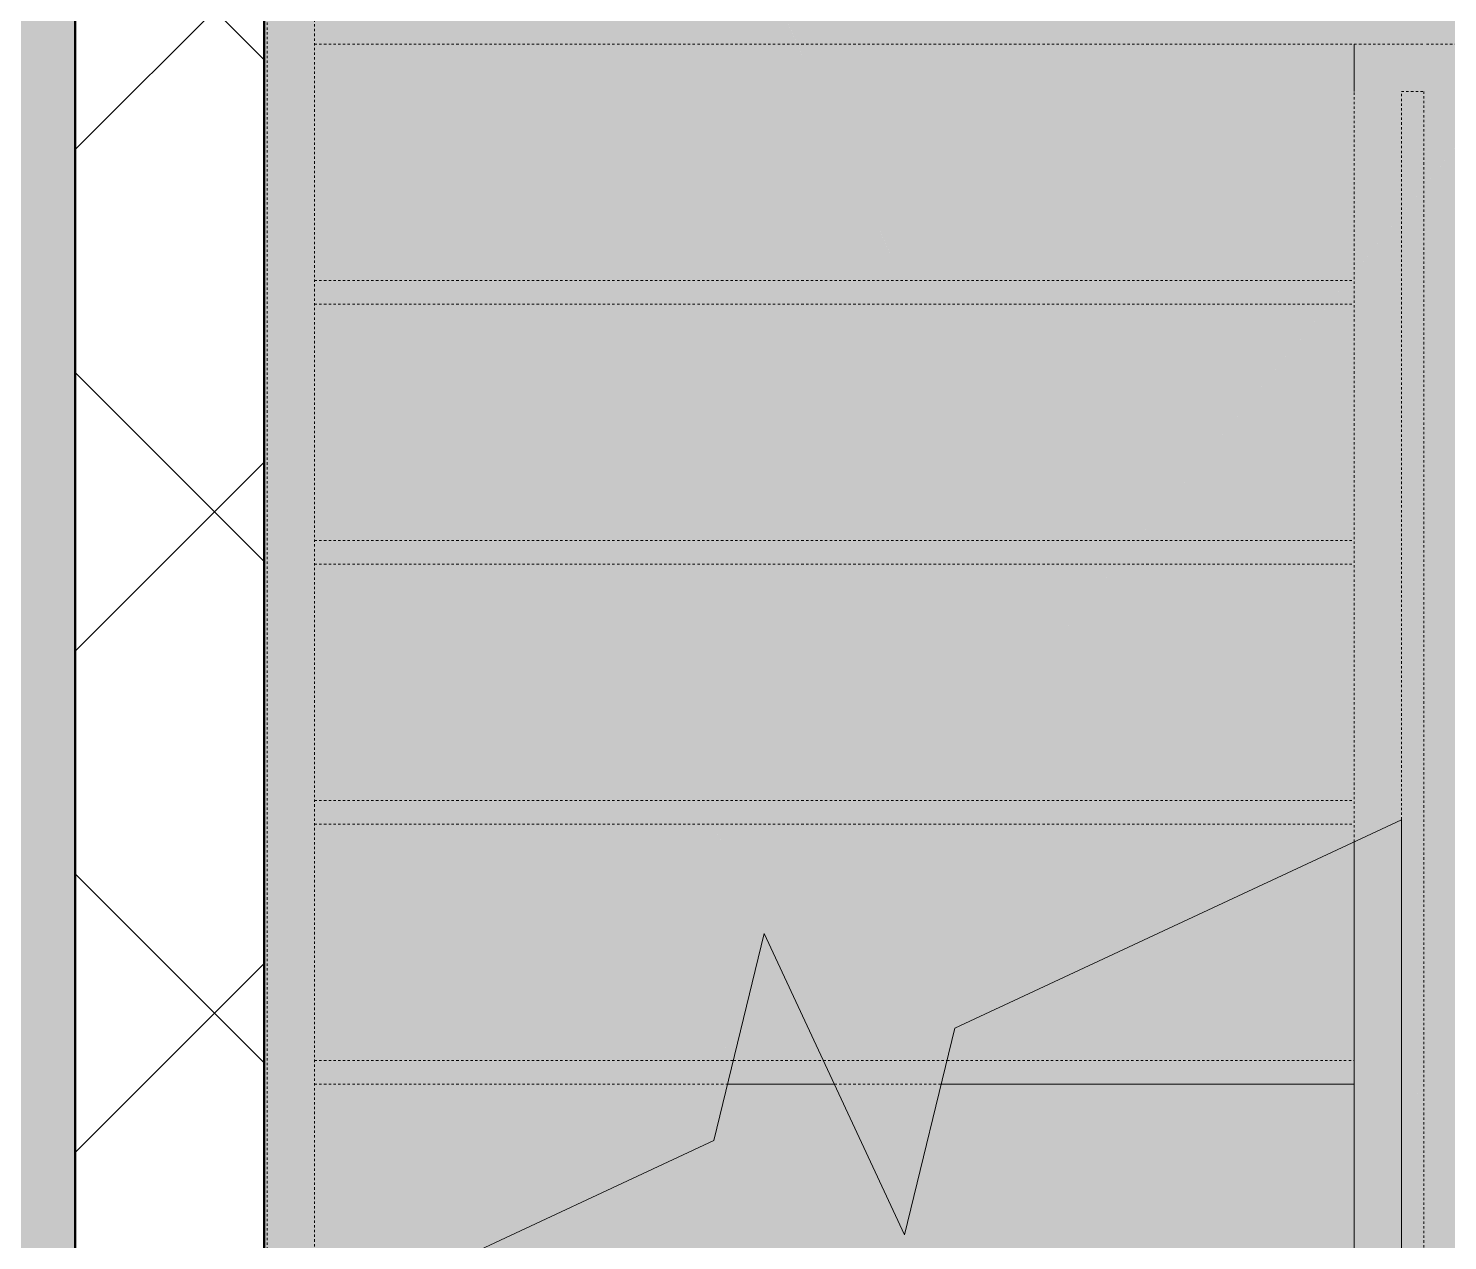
# Model space of a CAD drawing. Header units: inches. Extents: x -4294 to -464, y 9706 to 12475.
# Drawn here: x -2638.3 to -2578.2, y 11975.9 to 12027.1 of the extents above; entities that cross this region are included whole.
import ezdxf

# ---------------------------------------------------------------- set-up
doc = ezdxf.new("R2010")
doc.units = ezdxf.units.IN
doc.header["$MEASUREMENT"] = 0
doc.linetypes.add('Overhead 1_16_', pattern=[0.101562, 0.0625, -0.039062])
for name, color, linetype, lineweight in [('0-1', 7, 'Continuous', 5), ('A-WALL-5', 250, 'Continuous', 50), ('A-WALL-PATT-4', 252, 'Continuous', 9), ('S-STRS-2', 55, 'Continuous', 5), ('S-STRS-5', 7, 'Continuous', 9), ('S-STRS-6', 7, 'Overhead 1_16_', 9), ('S-STRS-MBND-3', 7, 'Overhead 1_16_', 9), ('S-STRS-MBND-4', 7, 'Continuous', 9)]:
    doc.layers.add(name, color=color, linetype=linetype, lineweight=lineweight)
doc.layers.add('A-AREA-PATT-1', color=7, linetype='Continuous', lineweight=9, transparency=1)

# ---------------------------------------------------------------- blocks, each defined once
blk = doc.blocks.new('CTR - 1st Phase -Stairs _ Elevators_rvt-1-FLOOR PLAN - BASEMENT')
at = {"layer": 'A-AREA-PATT-1'}
h = blk.add_hatch(color=256, dxfattribs=at)
h.paths.add_polyline_path([(-2574.899, 11861.189), (-2532.575, 11861.189), (-2567.702, 11894.239), (-2567.702, 11907.189), (-2584.784, 11907.189), (-2620.1, 11938.464), (-2628.199, 11938.464), (-2628.199, 11949.464), (-2628.324, 11949.464), (-2628.324, 11870.939), (-2593.324, 11870.939), (-2593.324, 11869.189), (-2628.324, 11869.189), (-2628.324, 11861.189)], flags=0)
h.paths.add_polyline_path([(-2532.324, 11861.189), (-2532.324, 11865.151), (-2536.286, 11865.151)], flags=0)
h.paths.add_polyline_path([(-2599.101, 12011.438), (-2607.895, 12031.224), (-2599.101, 12031.224)], flags=0)
h.paths.add_polyline_path([(-2567.702, 11949.289), (-2532.324, 11949.289), (-2532.324, 12071.189), (-2538.062, 12071.189), (-2535.295, 12074.6), (-2532.324, 12074.7), (-2532.324, 12077.189), (-2628.324, 12077.189), (-2628.324, 11980.087), (-2611.996, 11980.087), (-2608.143, 11984.836), (-2607.17, 11988.837), (-2606.34, 11987.057), (-2599.101, 11995.977), (-2599.101, 12011.438), (-2594.661, 12001.448), (-2567.702, 12034.668), (-2567.702, 11992.723), (-2580.199, 11992.723), (-2580.199, 11982.464), (-2567.702, 11982.464), (-2567.702, 11980.425), (-2580.199, 11982.183), (-2580.199, 11976.092), (-2567.702, 11976.092), (-2567.702, 11955.04), (-2580.199, 11955.04), (-2580.199, 11949.464), (-2567.702, 11949.464)], flags=0)
h.paths.add_polyline_path([(-2567.702, 11948.188), (-2567.702, 11949.289), (-2580.199, 11949.289), (-2580.199, 11948.188), (-2570.99, 11948.188)], flags=0)
h.paths.add_polyline_path([(-2628.199, 11971.464), (-2627.788, 11971.464), (-2626.199, 11972.206), (-2626.199, 11976.092), (-2628.324, 11976.092), (-2628.324, 11971.464)], flags=0)
h.paths.add_polyline_path([(-2608.719, 11992.158), (-2609.297, 11993.397), (-2609.297, 12031.224), (-2608.719, 12031.224)], flags=0)
at = {"layer": 'A-WALL-PATT-4'}
h = blk.add_hatch(dxfattribs=at)
h.set_pattern_fill('FP_32', color=256, style=0, pattern_type=2)
h.set_pattern_definition([(45, (0, 0), (-10.606602, 10.606602), []), (135, (0, 0), (-10.606602, -10.606602), [])])
h.paths.add_polyline_path([(-2628.324, 11861.189), (-2628.324, 11867.189), (-2636.324, 11867.189), (-2636.324, 11861.189)], flags=0)
h.paths.add_polyline_path([(-2631.261, 11907.189), (-2628.324, 11907.189), (-2628.324, 12077.189), (-2636.324, 12077.189), (-2636.324, 11907.189), (-2633.136, 11907.189)], flags=0)
at = {"layer": 'S-STRS-2'}
for points in [[(-2582.199, 11938.464), (-2580.199, 11938.464), (-2580.199, 11993.656), (-2582.199, 11992.723), (-2582.199, 11948.188)], [(-2626.199, 11971.464), (-2582.199, 11971.464), (-2582.199, 11982.464), (-2599.678, 11982.464), (-2601.227, 11976.092), (-2604.199, 11982.464), (-2608.719, 11982.464), (-2609.297, 11980.087), (-2626.199, 11972.206)]]:
    blk.add_hatch(color=256, dxfattribs=at).paths.add_polyline_path(points, flags=0)
h = blk.add_hatch(color=256, dxfattribs=at)
h.paths.add_polyline_path([(-2586.224, 11982.464), (-2582.199, 11982.464), (-2582.199, 11992.723), (-2599.101, 11984.842), (-2599.678, 11982.464), (-2599.101, 11982.464)], flags=0)
h.paths.add_polyline_path([(-2604.199, 11982.464), (-2607.17, 11988.837), (-2608.719, 11982.464)], flags=0)
at = {"layer": 'A-WALL-5'}
for p, q in [((-2636.324, 12077.189), (-2636.324, 11907.189)), ((-2628.324, 11907.189), (-2628.324, 12077.189))]:
    blk.add_line(p, q, dxfattribs=at)
at = {"layer": 'S-STRS-5'}
for p, q in [((-2580.199, 11938.464), (-2580.199, 11993.656)), ((-2582.199, 11982.464), (-2582.199, 11992.723)), ((-2608.719, 11982.464), (-2604.199, 11982.464)), ((-2599.678, 11982.464), (-2582.199, 11982.464)), ((-2582.199, 11971.464), (-2582.199, 11982.464))]:
    blk.add_line(p, q, dxfattribs=at)
at = {"layer": 'S-STRS-6'}
for p, q in [((-2608.476, 11983.464), (-2604.665, 11983.464)), ((-2599.435, 11983.464), (-2582.199, 11983.464))]:
    blk.add_line(p, q, dxfattribs=at)
at = {"layer": 'S-STRS-MBND-3'}
for p, q in [((-2628.199, 11971.273), (-2628.199, 12028.635)), ((-2626.199, 11972.206), (-2626.199, 12028.635)), ((-2626.199, 12026.464), (-2582.199, 12026.464)), ((-2582.199, 12026.464), (-2582.199, 12024.464)), ((-2582.199, 12026.464), (-2579.249, 12026.464)), ((-2582.199, 12024.464), (-2582.199, 12026.464)), ((-2577.249, 12026.464), (-2579.249, 12026.464)), ((-2582.199, 11992.723), (-2582.199, 12024.464)), ((-2580.199, 12024.464), (-2579.249, 12024.464)), ((-2580.199, 11993.656), (-2580.199, 12024.464)), ((-2579.249, 12024.464), (-2579.249, 11927.464)), ((-2626.199, 12016.464), (-2582.199, 12016.464)), ((-2626.199, 12015.464), (-2582.199, 12015.464)), ((-2626.199, 12005.464), (-2582.199, 12005.464)), ((-2626.199, 12004.464), (-2582.199, 12004.464)), ((-2626.199, 11994.464), (-2582.199, 11994.464)), ((-2626.199, 11993.464), (-2582.199, 11993.464)), ((-2626.199, 11983.464), (-2608.476, 11983.464)), ((-2604.665, 11983.464), (-2599.435, 11983.464)), ((-2626.199, 11982.464), (-2608.719, 11982.464)), ((-2604.199, 11982.464), (-2599.678, 11982.464))]:
    blk.add_line(p, q, dxfattribs=at)
at = {"layer": 'S-STRS-MBND-4'}
for p, q in [((-2580.199, 11993.656), (-2599.101, 11984.842)), ((-2607.17, 11988.837), (-2609.297, 11980.087)), ((-2601.227, 11976.092), (-2607.17, 11988.837)), ((-2599.101, 11984.842), (-2601.227, 11976.092)), ((-2609.297, 11980.087), (-2628.199, 11971.273))]:
    blk.add_line(p, q, dxfattribs=at)

msp = doc.modelspace()

# ---------------------------------------------------------------- hatches: boundary and pattern name
at = {"layer": 'A-AREA-PATT-1'}
h = msp.add_hatch(color=256, dxfattribs=at)
h.paths.add_polyline_path([(-2645.3862, 11954.9769), (-2647.1362, 11954.9769), (-2647.1362, 11990.9769), (-2645.3862, 11990.9769)], flags=0)
h.paths.add_polyline_path([(-2646.0112, 11952.1644), (-2646.0112, 11953.0394), (-2645.3862, 11953.0394), (-2645.3862, 11954.9769), (-2636.3237, 11954.9769), (-2636.3237, 12076.829), (-2665.0043, 12031.2238), (-2674.9447, 12031.2238), (-2638.5051, 12075.6527), (-2636.3237, 12077.1894), (-2637.9412, 12076.3403), (-2637.2448, 12077.1894), (-2749.5362, 12077.1894), (-2749.5362, 11954.9769), (-2681.3862, 11954.9769), (-2681.3862, 11953.0394), (-2680.7612, 11953.0394), (-2680.7612, 11952.1644), (-2646.2895, 11952.1644)], flags=0)
h.paths.add_polyline_path([(-2701.5749, 12031.2238), (-2714.7237, 12031.2238), (-2714.7237, 12032.0602), (-2639.0768, 12075.6046), (-2638.8436, 12075.8666), (-2637.9412, 12076.3403), (-2638.5051, 12075.6527), (-2639.9238, 12074.6534)], flags=0)
h.paths.add_polyline_path([(-2716.1768, 12031.2238), (-2737.4263, 12031.2238), (-2738.7876, 12035.9642), (-2714.7237, 12046.6384), (-2714.7237, 12032.0602)], flags=0)
h = msp.add_hatch(color=256, dxfattribs=at)
h.paths.add_polyline_path([(-2532.5751, 11861.1894), (-2532.3237, 11861.1894), (-2536.2856, 11865.1513), (-2532.3237, 11865.1513), (-2532.3237, 11949.2891), (-2567.7017, 11949.2891), (-2567.7017, 11948.1875), (-2580.1987, 11948.1875), (-2580.1987, 11938.4644), (-2620.1004, 11938.4644), (-2584.7843, 11907.1894), (-2567.7017, 11907.1894), (-2567.7017, 11894.2389), (-2536.786, 11865.1513)], flags=0)
h.paths.add_polyline_path([(-2567.7017, 11949.2891), (-2567.7017, 11949.4644), (-2580.1987, 11949.4644), (-2580.1987, 11949.2891), (-2571.4792, 11949.2891)], flags=0)
h.paths.add_polyline_path([(-2628.1987, 11949.4644), (-2628.1987, 11971.273), (-2627.7883, 11971.4644), (-2628.3237, 11971.4644), (-2628.3237, 11949.4644)], flags=0)
h.paths.add_polyline_path([(-2567.7017, 11955.0397), (-2567.7017, 11976.0919), (-2580.1987, 11976.0919), (-2580.1987, 11955.0397), (-2574.035, 11955.0397)], flags=0)
h.paths.add_polyline_path([(-2626.1987, 11972.2056), (-2609.2967, 11980.0872), (-2608.1426, 11984.8359), (-2611.9964, 11980.0872), (-2628.3237, 11980.0872), (-2628.3237, 11976.0919), (-2626.1987, 11976.0919)], flags=0)
h.paths.add_polyline_path([(-2601.2272, 11976.0919), (-2599.1008, 11984.8416), (-2580.1987, 11993.6558), (-2580.1987, 11992.7232), (-2567.7017, 11992.7232), (-2567.7017, 12034.6675), (-2594.6609, 12001.4481), (-2599.1008, 12011.4377), (-2599.1008, 11995.9773), (-2606.3402, 11987.0568), (-2603.0902, 11980.0872)], flags=0)
h.paths.add_polyline_path([(-2567.7017, 11980.4254), (-2567.7017, 11982.4644), (-2580.1987, 11982.4644), (-2580.1987, 11982.1831)], flags=0)
h.paths.add_polyline_path([(-2608.719, 11992.1581), (-2608.719, 12031.2238), (-2609.2967, 12031.2238), (-2609.2967, 11993.3971)], flags=0)
h.paths.add_polyline_path([(-2599.1008, 12011.4377), (-2599.1008, 12031.2238), (-2607.8946, 12031.2238), (-2601.2272, 12016.2222)], flags=0)
h.paths.add_polyline_path([(-2532.3237, 12071.1894), (-2532.3237, 12074.6999), (-2535.2947, 12074.5997), (-2538.0623, 12071.1894)], flags=0)

# ---------------------------------------------------------------- block references
at = {"layer": '0-1'}
msp.add_blockref('CTR - 1st Phase -Stairs _ Elevators_rvt-1-FLOOR PLAN - BASEMENT', (0, 0), dxfattribs=at)

doc.saveas('drawing.dxf')
